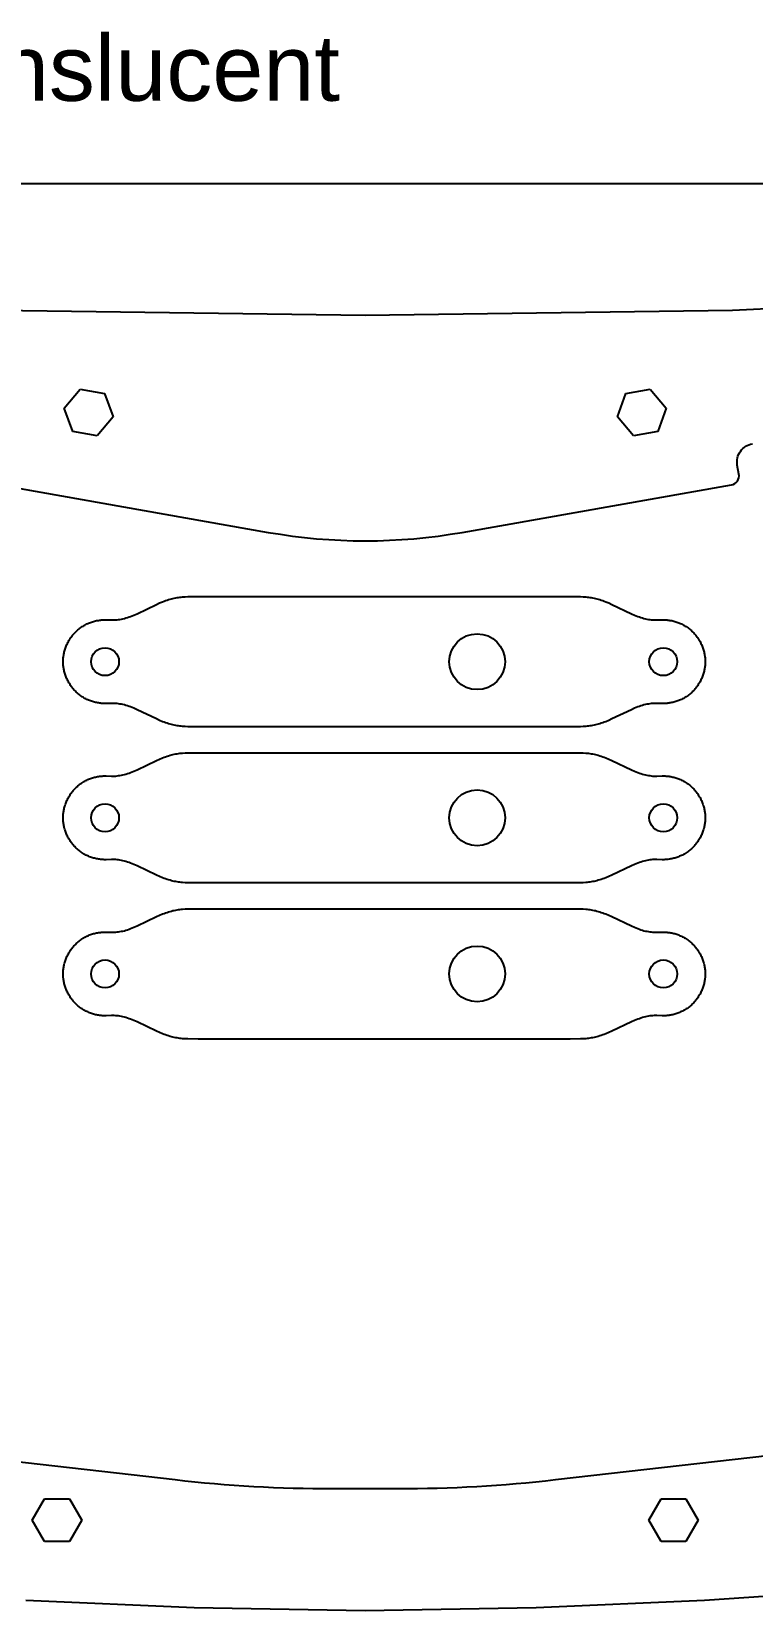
# Model space of a CAD drawing. Extents: x -763 to 762, y 34 to 355.
# Drawn here: x -35.9 to 41.6, y 185.4 to 355.1 of the extents above; entities that cross this region are included whole.
import ezdxf

# ---------------------------------------------------------------- set-up
doc = ezdxf.new("R2010")
doc.units = 0
for name, color, linetype in [('2D_ACR_PLOT$CUT1', 4, 'CONTINUOUS'), ('2D_ACR_PLOT$CUT2', 3, 'CONTINUOUS'), ('2D_ACR_PLOT$NOPRINT', 7, 'CONTINUOUS')]:
    doc.layers.add(name, color=color, linetype=linetype)
doc.styles.add('ARIAL_REGULAR', font='txt')

msp = doc.modelspace()

# ---------------------------------------------------------------- linework, layer by layer
at = {"layer": '2D_ACR_PLOT$CUT1'}
for p, q in [((-32.35, 314.6), (-30.64, 316.63)), ((-30.64, 316.63), (-28.02, 316.17)), ((-28.02, 316.17), (-27.11, 313.67)), ((27.11, 313.67), (28.02, 316.17)), ((28.02, 316.17), (30.64, 316.63)), ((30.64, 316.63), (32.35, 314.6)), ((-31.44, 312.09), (-32.35, 314.6)), ((32.35, 314.6), (31.44, 312.09)), ((-27.11, 313.67), (-28.82, 311.63)), ((28.82, 311.63), (27.11, 313.67)), ((-28.82, 311.63), (-31.44, 312.09)), ((31.44, 312.09), (28.82, 311.63)), ((-35.79, 195.08), (-34.46, 197.39)), ((-34.46, 197.39), (-31.8, 197.39)), ((-31.8, 197.39), (-30.47, 195.08)), ((30.47, 195.08), (31.8, 197.39)), ((31.8, 197.39), (34.46, 197.39)), ((34.46, 197.39), (35.79, 195.08)), ((-34.46, 192.78), (-35.79, 195.08)), ((-30.47, 195.08), (-31.8, 192.78)), ((31.8, 192.78), (30.47, 195.08)), ((35.79, 195.08), (34.46, 192.78)), ((-31.8, 192.78), (-34.46, 192.78)), ((34.46, 192.78), (31.8, 192.78))]:
    msp.add_line(p, q, dxfattribs=at)
for centre, radius in [((12.03, 287.35), 3), ((-27.97, 287.35), 1.5), ((32.03, 287.35), 1.5), ((12.03, 270.57), 3), ((-27.97, 270.57), 1.5), ((32.03, 270.57), 1.5), ((12.03, 253.79), 3), ((-27.97, 253.79), 1.5), ((32.03, 253.79), 1.5)]:
    msp.add_circle(centre, radius, dxfattribs=at)
at = {"layer": '2D_ACR_PLOT$CUT2'}
for p, q in [((97.83, 327.9), (39.49, 325.11)), ((0, 324.54), (-39.5, 325.11)), ((39.49, 325.11), (0, 324.54)), ((40.16, 307.51), (39.99, 308.46)), ((-39.35, 306.35), (-10.42, 301.25)), ((10.42, 301.25), (39.35, 306.35)), ((-22.45, 293.51), (-22.11, 293.66)), ((-22.11, 293.66), (-21.78, 293.8)), ((-21.78, 293.8), (-21.62, 293.86)), ((-21.62, 293.86), (-21.46, 293.92)), ((-21.46, 293.92), (-21.3, 293.97)), ((-21.3, 293.97), (-21.14, 294.02)), ((-21.14, 294.02), (-20.98, 294.07)), ((-20.98, 294.07), (-20.83, 294.11)), ((-20.83, 294.11), (-20.67, 294.15)), ((-20.67, 294.15), (-20.52, 294.18)), ((-20.52, 294.18), (-20.37, 294.21)), ((-20.37, 294.21), (-20.22, 294.24)), ((-20.22, 294.24), (-20.08, 294.26)), ((-20.08, 294.26), (-19.93, 294.28)), ((-19.93, 294.28), (-19.79, 294.3)), ((-19.79, 294.3), (-19.64, 294.31)), ((-19.64, 294.31), (-19.36, 294.33)), ((-19.36, 294.33), (-19.08, 294.34)), ((-19.08, 294.34), (-17.97, 294.35)), ((-17.97, 294.35), (22.03, 294.35)), ((22.03, 294.35), (23.15, 294.34)), ((23.15, 294.34), (23.43, 294.33)), ((23.43, 294.33), (23.71, 294.31)), ((23.71, 294.31), (23.86, 294.3)), ((23.86, 294.3), (24, 294.28)), ((24, 294.28), (24.15, 294.26)), ((24.15, 294.26), (24.29, 294.24)), ((24.29, 294.24), (24.44, 294.21)), ((24.44, 294.21), (24.59, 294.18)), ((24.59, 294.18), (24.74, 294.15)), ((24.74, 294.15), (24.9, 294.11)), ((24.9, 294.11), (25.05, 294.07)), ((25.05, 294.07), (25.21, 294.02)), ((25.21, 294.02), (25.37, 293.97)), ((25.37, 293.97), (25.52, 293.92)), ((25.52, 293.92), (25.69, 293.86)), ((25.69, 293.86), (25.85, 293.8)), ((25.85, 293.8), (26.18, 293.66)), ((26.18, 293.66), (26.52, 293.51)), ((-26.67, 291.86), (-26.52, 291.87)), ((-26.52, 291.87), (-26.37, 291.9)), ((-26.37, 291.9), (-26.21, 291.93)), ((-26.21, 291.93), (-26.05, 291.96)), ((-26.05, 291.96), (-25.89, 292)), ((-25.89, 292), (-25.72, 292.05)), ((-25.72, 292.05), (-25.56, 292.1)), ((-25.56, 292.1), (-25.39, 292.16)), ((-25.39, 292.16), (-25.22, 292.22)), ((-25.22, 292.22), (-25.05, 292.29)), ((-25.05, 292.29), (-24.88, 292.36)), ((-24.88, 292.36), (-24.53, 292.51)), ((-24.53, 292.51), (-22.45, 293.51)), ((26.52, 293.51), (28.6, 292.51)), ((28.6, 292.51), (28.95, 292.36)), ((28.95, 292.36), (29.12, 292.29)), ((29.12, 292.29), (29.29, 292.22)), ((29.29, 292.22), (29.46, 292.16)), ((29.46, 292.16), (29.63, 292.1)), ((29.63, 292.1), (29.79, 292.05)), ((29.79, 292.05), (29.96, 292)), ((29.96, 292), (30.12, 291.96)), ((30.12, 291.96), (30.28, 291.93)), ((30.28, 291.93), (30.43, 291.9)), ((30.43, 291.9), (30.59, 291.87)), ((30.59, 291.87), (30.74, 291.86)), ((-31.53, 290.1), (-31.46, 290.19)), ((-31.46, 290.19), (-31.38, 290.28)), ((-31.38, 290.28), (-31.31, 290.36)), ((-31.31, 290.36), (-31.23, 290.45)), ((-31.23, 290.45), (-31.15, 290.53)), ((-31.15, 290.53), (-31.06, 290.61)), ((-31.06, 290.61), (-30.98, 290.69)), ((-30.98, 290.69), (-30.89, 290.77)), ((-30.89, 290.77), (-30.8, 290.84)), ((-30.8, 290.84), (-30.71, 290.92)), ((-30.71, 290.92), (-30.62, 290.99)), ((-30.62, 290.99), (-30.52, 291.05)), ((-30.52, 291.05), (-30.43, 291.12)), ((-30.43, 291.12), (-30.33, 291.18)), ((-30.33, 291.18), (-30.23, 291.24)), ((-30.23, 291.24), (-30.13, 291.29)), ((-30.13, 291.29), (-30.03, 291.35)), ((-30.03, 291.35), (-29.93, 291.4)), ((-29.93, 291.4), (-29.83, 291.45)), ((-29.83, 291.45), (-29.73, 291.49)), ((-29.73, 291.49), (-29.62, 291.53)), ((-29.62, 291.53), (-29.52, 291.57)), ((-29.52, 291.57), (-29.41, 291.61)), ((-29.41, 291.61), (-29.31, 291.65)), ((-29.31, 291.65), (-29.2, 291.68)), ((-29.2, 291.68), (-29.1, 291.71)), ((-29.1, 291.71), (-28.99, 291.73)), ((-28.99, 291.73), (-28.89, 291.76)), ((-28.89, 291.76), (-28.78, 291.78)), ((-28.78, 291.78), (-28.68, 291.79)), ((-28.68, 291.79), (-28.58, 291.81)), ((-28.58, 291.81), (-28.47, 291.82)), ((-28.47, 291.82), (-28.37, 291.83)), ((-28.37, 291.83), (-28.27, 291.84)), ((-28.27, 291.84), (-28.17, 291.85)), ((-28.17, 291.85), (-28.07, 291.85)), ((-28.07, 291.85), (-27.97, 291.85)), ((-27.97, 291.85), (-27.83, 291.85)), ((-27.83, 291.85), (-27.26, 291.83)), ((-27.26, 291.83), (-27.12, 291.83)), ((-27.12, 291.83), (-26.97, 291.84)), ((-26.97, 291.84), (-26.82, 291.84)), ((-26.82, 291.84), (-26.67, 291.86)), ((30.74, 291.86), (30.89, 291.84)), ((30.89, 291.84), (31.04, 291.84)), ((31.04, 291.84), (31.19, 291.83)), ((31.19, 291.83), (31.33, 291.83)), ((31.33, 291.83), (31.9, 291.85)), ((31.9, 291.85), (32.03, 291.85)), ((32.03, 291.85), (32.13, 291.85)), ((32.13, 291.85), (32.24, 291.85)), ((32.24, 291.85), (32.34, 291.84)), ((32.34, 291.84), (32.44, 291.83)), ((32.44, 291.83), (32.54, 291.82)), ((32.54, 291.82), (32.65, 291.81)), ((32.65, 291.81), (32.75, 291.79)), ((32.75, 291.79), (32.85, 291.78)), ((32.85, 291.78), (32.96, 291.76)), ((32.96, 291.76), (33.06, 291.73)), ((33.06, 291.73), (33.17, 291.71)), ((33.17, 291.71), (33.27, 291.68)), ((33.27, 291.68), (33.38, 291.65)), ((33.38, 291.65), (33.48, 291.61)), ((33.48, 291.61), (33.59, 291.57)), ((33.59, 291.57), (33.69, 291.53)), ((33.69, 291.53), (33.79, 291.49)), ((33.79, 291.49), (33.9, 291.45)), ((33.9, 291.45), (34, 291.4)), ((34, 291.4), (34.1, 291.35)), ((34.1, 291.35), (34.2, 291.29)), ((34.2, 291.29), (34.3, 291.24)), ((34.3, 291.24), (34.4, 291.18)), ((34.4, 291.18), (34.5, 291.12)), ((34.5, 291.12), (34.59, 291.05)), ((34.59, 291.05), (34.69, 290.99)), ((34.69, 290.99), (34.78, 290.92)), ((34.78, 290.92), (34.87, 290.84)), ((34.87, 290.84), (34.96, 290.77)), ((34.96, 290.77), (35.05, 290.69)), ((35.05, 290.69), (35.13, 290.61)), ((35.13, 290.61), (35.22, 290.53)), ((35.22, 290.53), (35.3, 290.45)), ((35.3, 290.45), (35.38, 290.36)), ((35.38, 290.36), (35.45, 290.28)), ((35.45, 290.28), (35.53, 290.19)), ((35.53, 290.19), (35.6, 290.1)), ((-32.35, 288.38), (-32.32, 288.48)), ((-32.32, 288.48), (-32.29, 288.59)), ((-32.29, 288.59), (-32.26, 288.69)), ((-32.26, 288.69), (-32.23, 288.8)), ((-32.23, 288.8), (-32.19, 288.9)), ((-32.19, 288.9), (-32.15, 289.01)), ((-32.15, 289.01), (-32.11, 289.11)), ((-32.11, 289.11), (-32.06, 289.21)), ((-32.06, 289.21), (-32.01, 289.32)), ((-32.01, 289.32), (-31.96, 289.42)), ((-31.96, 289.42), (-31.91, 289.52)), ((-31.91, 289.52), (-31.85, 289.62)), ((-31.85, 289.62), (-31.79, 289.72)), ((-31.79, 289.72), (-31.73, 289.81)), ((-31.73, 289.81), (-31.67, 289.91)), ((-31.67, 289.91), (-31.6, 290)), ((-31.6, 290), (-31.53, 290.1)), ((35.6, 290.1), (35.67, 290)), ((35.67, 290), (35.74, 289.91)), ((35.74, 289.91), (35.8, 289.81)), ((35.8, 289.81), (35.86, 289.72)), ((35.86, 289.72), (35.92, 289.62)), ((35.92, 289.62), (35.98, 289.52)), ((35.98, 289.52), (36.03, 289.42)), ((36.03, 289.42), (36.08, 289.32)), ((36.08, 289.32), (36.13, 289.21)), ((36.13, 289.21), (36.18, 289.11)), ((36.18, 289.11), (36.22, 289.01)), ((36.22, 289.01), (36.26, 288.9)), ((36.26, 288.9), (36.3, 288.8)), ((36.3, 288.8), (36.33, 288.69)), ((36.33, 288.69), (36.36, 288.59)), ((36.36, 288.59), (36.39, 288.48)), ((36.39, 288.48), (36.42, 288.38)), ((-32.47, 287.35), (-32.46, 287.45)), ((-32.46, 287.25), (-32.47, 287.35)), ((-32.46, 287.65), (-32.45, 287.76)), ((-32.46, 287.55), (-32.46, 287.65)), ((-32.46, 287.45), (-32.46, 287.55)), ((-32.46, 287.15), (-32.46, 287.25)), ((-32.46, 287.05), (-32.46, 287.15)), ((-32.45, 286.95), (-32.46, 287.05)), ((-32.45, 287.76), (-32.44, 287.86)), ((-32.44, 286.84), (-32.45, 286.95)), ((-32.44, 287.86), (-32.42, 287.96)), ((-32.42, 286.74), (-32.44, 286.84)), ((-32.42, 287.96), (-32.41, 288.07)), ((-32.41, 288.07), (-32.39, 288.17)), ((-32.39, 288.17), (-32.37, 288.27)), ((-32.37, 288.27), (-32.35, 288.38)), ((36.42, 288.38), (36.44, 288.27)), ((36.44, 288.27), (36.46, 288.17)), ((36.46, 288.17), (36.48, 288.07)), ((36.48, 288.07), (36.49, 287.96)), ((36.49, 287.96), (36.51, 287.86)), ((36.51, 286.84), (36.49, 286.74)), ((36.51, 287.86), (36.52, 287.76)), ((36.52, 286.95), (36.51, 286.84)), ((36.52, 287.76), (36.52, 287.65)), ((36.52, 287.65), (36.53, 287.55)), ((36.53, 287.15), (36.52, 287.05)), ((36.52, 287.05), (36.52, 286.95)), ((36.53, 287.55), (36.53, 287.45)), ((36.53, 287.45), (36.53, 287.35)), ((36.53, 287.35), (36.53, 287.25)), ((36.53, 287.25), (36.53, 287.15)), ((-32.41, 286.64), (-32.42, 286.74)), ((-32.39, 286.53), (-32.41, 286.64)), ((-32.37, 286.43), (-32.39, 286.53)), ((-32.35, 286.32), (-32.37, 286.43)), ((-32.32, 286.22), (-32.35, 286.32)), ((-32.29, 286.11), (-32.32, 286.22)), ((-32.26, 286.01), (-32.29, 286.11)), ((-32.23, 285.9), (-32.26, 286.01)), ((-32.19, 285.8), (-32.23, 285.9)), ((-32.15, 285.69), (-32.19, 285.8)), ((-32.11, 285.59), (-32.15, 285.69)), ((-32.06, 285.49), (-32.11, 285.59)), ((-32.01, 285.39), (-32.06, 285.49)), ((-31.96, 285.28), (-32.01, 285.39)), ((-31.91, 285.18), (-31.96, 285.28)), ((-31.85, 285.08), (-31.91, 285.18)), ((-31.79, 284.99), (-31.85, 285.08)), ((35.92, 285.08), (35.86, 284.99)), ((35.98, 285.18), (35.92, 285.08)), ((36.03, 285.28), (35.98, 285.18)), ((36.08, 285.39), (36.03, 285.28)), ((36.13, 285.49), (36.08, 285.39)), ((36.18, 285.59), (36.13, 285.49)), ((36.22, 285.69), (36.18, 285.59)), ((36.26, 285.8), (36.22, 285.69)), ((36.3, 285.9), (36.26, 285.8)), ((36.33, 286.01), (36.3, 285.9)), ((36.36, 286.11), (36.33, 286.01)), ((36.39, 286.22), (36.36, 286.11)), ((36.42, 286.32), (36.39, 286.22)), ((36.44, 286.43), (36.42, 286.32)), ((36.46, 286.53), (36.44, 286.43)), ((36.48, 286.64), (36.46, 286.53)), ((36.49, 286.74), (36.48, 286.64)), ((-31.73, 284.89), (-31.79, 284.99)), ((-31.67, 284.79), (-31.73, 284.89)), ((-31.6, 284.7), (-31.67, 284.79)), ((-31.53, 284.61), (-31.6, 284.7)), ((-31.46, 284.51), (-31.53, 284.61)), ((-31.38, 284.43), (-31.46, 284.51)), ((-31.31, 284.34), (-31.38, 284.43)), ((-31.23, 284.25), (-31.31, 284.34)), ((-31.15, 284.17), (-31.23, 284.25)), ((-31.06, 284.09), (-31.15, 284.17)), ((-30.98, 284.01), (-31.06, 284.09)), ((-30.89, 283.93), (-30.98, 284.01)), ((-30.8, 283.86), (-30.89, 283.93)), ((-30.71, 283.79), (-30.8, 283.86)), ((-30.62, 283.72), (-30.71, 283.79)), ((-30.52, 283.65), (-30.62, 283.72)), ((-30.43, 283.58), (-30.52, 283.65)), ((-30.33, 283.52), (-30.43, 283.58)), ((-30.23, 283.46), (-30.33, 283.52)), ((-30.13, 283.41), (-30.23, 283.46)), ((-30.03, 283.35), (-30.13, 283.41)), ((34.2, 283.41), (34.1, 283.35)), ((34.3, 283.46), (34.2, 283.41)), ((34.4, 283.52), (34.3, 283.46)), ((34.5, 283.58), (34.4, 283.52)), ((34.59, 283.65), (34.5, 283.58)), ((34.69, 283.72), (34.59, 283.65)), ((34.78, 283.79), (34.69, 283.72)), ((34.87, 283.86), (34.78, 283.79)), ((34.96, 283.93), (34.87, 283.86)), ((35.05, 284.01), (34.96, 283.93)), ((35.13, 284.09), (35.05, 284.01)), ((35.22, 284.17), (35.13, 284.09)), ((35.3, 284.25), (35.22, 284.17)), ((35.38, 284.34), (35.3, 284.25)), ((35.45, 284.43), (35.38, 284.34)), ((35.53, 284.51), (35.45, 284.43)), ((35.6, 284.61), (35.53, 284.51)), ((35.67, 284.7), (35.6, 284.61)), ((35.74, 284.79), (35.67, 284.7)), ((35.8, 284.89), (35.74, 284.79)), ((35.86, 284.99), (35.8, 284.89)), ((-29.93, 283.3), (-30.03, 283.35)), ((-29.83, 283.25), (-29.93, 283.3)), ((-29.73, 283.21), (-29.83, 283.25)), ((-29.62, 283.17), (-29.73, 283.21)), ((-29.52, 283.13), (-29.62, 283.17)), ((-29.41, 283.09), (-29.52, 283.13)), ((-29.31, 283.06), (-29.41, 283.09)), ((-29.2, 283.02), (-29.31, 283.06)), ((-29.1, 283), (-29.2, 283.02)), ((-28.99, 282.97), (-29.1, 283)), ((-28.89, 282.95), (-28.99, 282.97)), ((-28.78, 282.93), (-28.89, 282.95)), ((-28.68, 282.91), (-28.78, 282.93)), ((-28.58, 282.89), (-28.68, 282.91)), ((-28.47, 282.88), (-28.58, 282.89)), ((-28.37, 282.87), (-28.47, 282.88)), ((-28.27, 282.86), (-28.37, 282.87)), ((-28.17, 282.86), (-28.27, 282.86)), ((-28.07, 282.85), (-28.17, 282.86)), ((-27.97, 282.85), (-28.07, 282.85)), ((-27.83, 282.85), (-27.97, 282.85)), ((-27.26, 282.87), (-27.83, 282.85)), ((-27.12, 282.87), (-27.26, 282.87)), ((-26.97, 282.87), (-27.12, 282.87)), ((-26.82, 282.86), (-26.97, 282.87)), ((-26.67, 282.85), (-26.82, 282.86)), ((-26.52, 282.83), (-26.67, 282.85)), ((-26.37, 282.8), (-26.52, 282.83)), ((-26.21, 282.77), (-26.37, 282.8)), ((-26.05, 282.74), (-26.21, 282.77)), ((-25.89, 282.7), (-26.05, 282.74)), ((-25.72, 282.65), (-25.89, 282.7)), ((-25.56, 282.6), (-25.72, 282.65)), ((-25.39, 282.54), (-25.56, 282.6)), ((-25.22, 282.48), (-25.39, 282.54)), ((-25.05, 282.41), (-25.22, 282.48)), ((-24.88, 282.34), (-25.05, 282.41)), ((-24.53, 282.19), (-24.88, 282.34)), ((-22.45, 281.19), (-24.53, 282.19)), ((28.6, 282.19), (26.52, 281.19)), ((28.95, 282.34), (28.6, 282.19)), ((29.12, 282.41), (28.95, 282.34)), ((29.29, 282.48), (29.12, 282.41)), ((29.46, 282.54), (29.29, 282.48)), ((29.63, 282.6), (29.46, 282.54)), ((29.79, 282.65), (29.63, 282.6)), ((29.96, 282.7), (29.79, 282.65)), ((30.12, 282.74), (29.96, 282.7)), ((30.28, 282.77), (30.12, 282.74)), ((30.43, 282.8), (30.28, 282.77)), ((30.59, 282.83), (30.43, 282.8)), ((30.74, 282.85), (30.59, 282.83)), ((30.89, 282.86), (30.74, 282.85)), ((31.04, 282.87), (30.89, 282.86)), ((31.19, 282.87), (31.04, 282.87)), ((31.33, 282.87), (31.19, 282.87)), ((31.9, 282.85), (31.33, 282.87)), ((32.03, 282.85), (31.9, 282.85)), ((32.13, 282.85), (32.03, 282.85)), ((32.24, 282.86), (32.13, 282.85)), ((32.34, 282.86), (32.24, 282.86)), ((32.44, 282.87), (32.34, 282.86)), ((32.54, 282.88), (32.44, 282.87)), ((32.65, 282.89), (32.54, 282.88)), ((32.75, 282.91), (32.65, 282.89)), ((32.85, 282.93), (32.75, 282.91)), ((32.96, 282.95), (32.85, 282.93)), ((33.06, 282.97), (32.96, 282.95)), ((33.17, 283), (33.06, 282.97)), ((33.27, 283.02), (33.17, 283)), ((33.38, 283.06), (33.27, 283.02)), ((33.48, 283.09), (33.38, 283.06)), ((33.59, 283.13), (33.48, 283.09)), ((33.69, 283.17), (33.59, 283.13)), ((33.79, 283.21), (33.69, 283.17)), ((33.9, 283.25), (33.79, 283.21)), ((34, 283.3), (33.9, 283.25)), ((34.1, 283.35), (34, 283.3)), ((-22.11, 281.04), (-22.45, 281.19)), ((-21.78, 280.9), (-22.11, 281.04)), ((-21.62, 280.84), (-21.78, 280.9)), ((-21.46, 280.78), (-21.62, 280.84)), ((-21.3, 280.73), (-21.46, 280.78)), ((-21.14, 280.68), (-21.3, 280.73)), ((-20.98, 280.63), (-21.14, 280.68)), ((-20.83, 280.59), (-20.98, 280.63)), ((-20.67, 280.55), (-20.83, 280.59)), ((-20.52, 280.52), (-20.67, 280.55)), ((-20.37, 280.49), (-20.52, 280.52)), ((-20.22, 280.46), (-20.37, 280.49)), ((-20.08, 280.44), (-20.22, 280.46)), ((-19.93, 280.42), (-20.08, 280.44)), ((-19.79, 280.41), (-19.93, 280.42)), ((-19.64, 280.39), (-19.79, 280.41)), ((-19.36, 280.37), (-19.64, 280.39)), ((-19.08, 280.36), (-19.36, 280.37)), ((-17.97, 280.35), (-19.08, 280.36)), ((22.03, 280.35), (-17.97, 280.35)), ((23.15, 280.36), (22.03, 280.35)), ((23.43, 280.37), (23.15, 280.36)), ((23.71, 280.39), (23.43, 280.37)), ((23.86, 280.41), (23.71, 280.39)), ((24, 280.42), (23.86, 280.41)), ((24.15, 280.44), (24, 280.42)), ((24.29, 280.46), (24.15, 280.44)), ((24.44, 280.49), (24.29, 280.46)), ((24.59, 280.52), (24.44, 280.49)), ((24.74, 280.55), (24.59, 280.52)), ((24.9, 280.59), (24.74, 280.55)), ((25.05, 280.63), (24.9, 280.59)), ((25.21, 280.68), (25.05, 280.63)), ((25.37, 280.73), (25.21, 280.68)), ((25.52, 280.78), (25.37, 280.73)), ((25.69, 280.84), (25.52, 280.78)), ((25.85, 280.9), (25.69, 280.84)), ((26.18, 281.04), (25.85, 280.9)), ((26.52, 281.19), (26.18, 281.04)), ((-24.53, 275.73), (-22.45, 276.73)), ((-22.45, 276.73), (-22.11, 276.88)), ((-22.11, 276.88), (-21.78, 277.02)), ((-21.78, 277.02), (-21.62, 277.08)), ((-21.62, 277.08), (-21.46, 277.14)), ((-21.46, 277.14), (-21.3, 277.19)), ((-21.3, 277.19), (-21.14, 277.24)), ((-21.14, 277.24), (-20.98, 277.29)), ((-20.98, 277.29), (-20.83, 277.33)), ((-20.83, 277.33), (-20.67, 277.37)), ((-20.67, 277.37), (-20.52, 277.4)), ((-20.52, 277.4), (-20.37, 277.43)), ((-20.37, 277.43), (-20.22, 277.46)), ((-20.22, 277.46), (-20.08, 277.48)), ((-20.08, 277.48), (-19.93, 277.5)), ((-19.93, 277.5), (-19.79, 277.52)), ((-19.79, 277.52), (-19.64, 277.53)), ((-19.64, 277.53), (-19.36, 277.55)), ((-19.36, 277.55), (-19.08, 277.56)), ((-19.08, 277.56), (-17.97, 277.57)), ((-17.97, 277.57), (22.03, 277.57)), ((22.03, 277.57), (23.15, 277.56)), ((23.15, 277.56), (23.43, 277.55)), ((23.43, 277.55), (23.71, 277.53)), ((23.71, 277.53), (23.86, 277.52)), ((23.86, 277.52), (24, 277.5)), ((24, 277.5), (24.15, 277.48)), ((24.15, 277.48), (24.29, 277.46)), ((24.29, 277.46), (24.44, 277.43)), ((24.44, 277.43), (24.59, 277.4)), ((24.59, 277.4), (24.74, 277.37)), ((24.74, 277.37), (24.9, 277.33)), ((24.9, 277.33), (25.05, 277.29)), ((25.05, 277.29), (25.21, 277.24)), ((25.21, 277.24), (25.37, 277.19)), ((25.37, 277.19), (25.52, 277.14)), ((25.52, 277.14), (25.69, 277.08)), ((25.69, 277.08), (25.85, 277.02)), ((25.85, 277.02), (26.18, 276.88)), ((26.18, 276.88), (26.52, 276.73)), ((26.52, 276.73), (28.6, 275.73)), ((-29.2, 274.9), (-29.1, 274.93)), ((-29.1, 274.93), (-28.99, 274.95)), ((-28.99, 274.95), (-28.89, 274.98)), ((-28.89, 274.98), (-28.78, 275)), ((-28.78, 275), (-28.68, 275.01)), ((-28.68, 275.01), (-28.58, 275.03)), ((-28.58, 275.03), (-28.47, 275.04)), ((-28.47, 275.04), (-28.37, 275.05)), ((-28.37, 275.05), (-28.27, 275.06)), ((-28.27, 275.06), (-28.17, 275.07)), ((-28.17, 275.07), (-28.07, 275.07)), ((-28.07, 275.07), (-27.97, 275.07)), ((-27.97, 275.07), (-27.83, 275.07)), ((-27.83, 275.07), (-27.26, 275.05)), ((-27.26, 275.05), (-27.12, 275.05)), ((-27.12, 275.05), (-26.97, 275.06)), ((-26.97, 275.06), (-26.82, 275.06)), ((-26.82, 275.06), (-26.67, 275.08)), ((-26.67, 275.08), (-26.52, 275.1)), ((-26.52, 275.1), (-26.37, 275.12)), ((-26.37, 275.12), (-26.21, 275.15)), ((-26.21, 275.15), (-26.05, 275.18)), ((-26.05, 275.18), (-25.89, 275.22)), ((-25.89, 275.22), (-25.72, 275.27)), ((-25.72, 275.27), (-25.56, 275.32)), ((-25.56, 275.32), (-25.39, 275.38)), ((-25.39, 275.38), (-25.22, 275.44)), ((-25.22, 275.44), (-25.05, 275.51)), ((-25.05, 275.51), (-24.88, 275.58)), ((-24.88, 275.58), (-24.53, 275.73)), ((28.6, 275.73), (28.95, 275.58)), ((28.95, 275.58), (29.12, 275.51)), ((29.12, 275.51), (29.29, 275.44)), ((29.29, 275.44), (29.46, 275.38)), ((29.46, 275.38), (29.63, 275.32)), ((29.63, 275.32), (29.79, 275.27)), ((29.79, 275.27), (29.96, 275.22)), ((29.96, 275.22), (30.12, 275.18)), ((30.12, 275.18), (30.28, 275.15)), ((30.28, 275.15), (30.43, 275.12)), ((30.43, 275.12), (30.59, 275.1)), ((30.59, 275.1), (30.74, 275.08)), ((30.74, 275.08), (30.89, 275.06)), ((30.89, 275.06), (31.04, 275.06)), ((31.04, 275.06), (31.19, 275.05)), ((31.19, 275.05), (31.33, 275.05)), ((31.33, 275.05), (31.9, 275.07)), ((31.9, 275.07), (32.03, 275.07)), ((32.03, 275.07), (32.13, 275.07)), ((32.13, 275.07), (32.24, 275.07)), ((32.24, 275.07), (32.34, 275.06)), ((32.34, 275.06), (32.44, 275.05)), ((32.44, 275.05), (32.54, 275.04)), ((32.54, 275.04), (32.65, 275.03)), ((32.65, 275.03), (32.75, 275.01)), ((32.75, 275.01), (32.85, 275)), ((32.85, 275), (32.96, 274.98)), ((32.96, 274.98), (33.06, 274.95)), ((33.06, 274.95), (33.17, 274.93)), ((33.17, 274.93), (33.27, 274.9)), ((-31.67, 273.13), (-31.6, 273.22)), ((-31.6, 273.22), (-31.53, 273.32)), ((-31.53, 273.32), (-31.46, 273.41)), ((-31.46, 273.41), (-31.38, 273.5)), ((-31.38, 273.5), (-31.31, 273.58)), ((-31.31, 273.58), (-31.23, 273.67)), ((-31.23, 273.67), (-31.15, 273.75)), ((-31.15, 273.75), (-31.06, 273.83)), ((-31.06, 273.83), (-30.98, 273.91)), ((-30.98, 273.91), (-30.89, 273.99)), ((-30.89, 273.99), (-30.8, 274.07)), ((-30.8, 274.07), (-30.71, 274.14)), ((-30.71, 274.14), (-30.62, 274.21)), ((-30.62, 274.21), (-30.52, 274.27)), ((-30.52, 274.27), (-30.43, 274.34)), ((-30.43, 274.34), (-30.33, 274.4)), ((-30.33, 274.4), (-30.23, 274.46)), ((-30.23, 274.46), (-30.13, 274.52)), ((-30.13, 274.52), (-30.03, 274.57)), ((-30.03, 274.57), (-29.93, 274.62)), ((-29.93, 274.62), (-29.83, 274.67)), ((-29.83, 274.67), (-29.73, 274.71)), ((-29.73, 274.71), (-29.62, 274.76)), ((-29.62, 274.76), (-29.52, 274.8)), ((-29.52, 274.8), (-29.41, 274.83)), ((-29.41, 274.83), (-29.31, 274.87)), ((-29.31, 274.87), (-29.2, 274.9)), ((33.27, 274.9), (33.38, 274.87)), ((33.38, 274.87), (33.48, 274.83)), ((33.48, 274.83), (33.59, 274.8)), ((33.59, 274.8), (33.69, 274.76)), ((33.69, 274.76), (33.79, 274.71)), ((33.79, 274.71), (33.9, 274.67)), ((33.9, 274.67), (34, 274.62)), ((34, 274.62), (34.1, 274.57)), ((34.1, 274.57), (34.2, 274.52)), ((34.2, 274.52), (34.3, 274.46)), ((34.3, 274.46), (34.4, 274.4)), ((34.4, 274.4), (34.5, 274.34)), ((34.5, 274.34), (34.59, 274.27)), ((34.59, 274.27), (34.69, 274.21)), ((34.69, 274.21), (34.78, 274.14)), ((34.78, 274.14), (34.87, 274.07)), ((34.87, 274.07), (34.96, 273.99)), ((34.96, 273.99), (35.05, 273.91)), ((35.05, 273.91), (35.13, 273.83)), ((35.13, 273.83), (35.22, 273.75)), ((35.22, 273.75), (35.3, 273.67)), ((35.3, 273.67), (35.38, 273.58)), ((35.38, 273.58), (35.45, 273.5)), ((35.45, 273.5), (35.53, 273.41)), ((35.53, 273.41), (35.6, 273.32)), ((35.6, 273.32), (35.67, 273.22)), ((35.67, 273.22), (35.74, 273.13)), ((-32.37, 271.49), (-32.35, 271.6)), ((-32.35, 271.6), (-32.32, 271.7)), ((-32.32, 271.7), (-32.29, 271.81)), ((-32.29, 271.81), (-32.26, 271.91)), ((-32.26, 271.91), (-32.23, 272.02)), ((-32.23, 272.02), (-32.19, 272.12)), ((-32.19, 272.12), (-32.15, 272.23)), ((-32.15, 272.23), (-32.11, 272.33)), ((-32.11, 272.33), (-32.06, 272.43)), ((-32.06, 272.43), (-32.01, 272.54)), ((-32.01, 272.54), (-31.96, 272.64)), ((-31.96, 272.64), (-31.91, 272.74)), ((-31.91, 272.74), (-31.85, 272.84)), ((-31.85, 272.84), (-31.79, 272.94)), ((-31.79, 272.94), (-31.73, 273.03)), ((-31.73, 273.03), (-31.67, 273.13)), ((35.74, 273.13), (35.8, 273.03)), ((35.8, 273.03), (35.86, 272.94)), ((35.86, 272.94), (35.92, 272.84)), ((35.92, 272.84), (35.98, 272.74)), ((35.98, 272.74), (36.03, 272.64)), ((36.03, 272.64), (36.08, 272.54)), ((36.08, 272.54), (36.13, 272.43)), ((36.13, 272.43), (36.18, 272.33)), ((36.18, 272.33), (36.22, 272.23)), ((36.22, 272.23), (36.26, 272.12)), ((36.26, 272.12), (36.3, 272.02)), ((36.3, 272.02), (36.33, 271.91)), ((36.33, 271.91), (36.36, 271.81)), ((36.36, 271.81), (36.39, 271.7)), ((36.39, 271.7), (36.42, 271.6)), ((36.42, 271.6), (36.44, 271.49)), ((-32.47, 270.57), (-32.46, 270.67)), ((-32.46, 270.47), (-32.47, 270.57)), ((-32.46, 270.87), (-32.45, 270.98)), ((-32.46, 270.77), (-32.46, 270.87)), ((-32.46, 270.67), (-32.46, 270.77)), ((-32.46, 270.37), (-32.46, 270.47)), ((-32.46, 270.27), (-32.46, 270.37)), ((-32.45, 270.17), (-32.46, 270.27)), ((-32.45, 270.98), (-32.44, 271.08)), ((-32.44, 270.06), (-32.45, 270.17)), ((-32.44, 271.08), (-32.42, 271.18)), ((-32.42, 269.96), (-32.44, 270.06)), ((-32.42, 271.18), (-32.41, 271.29)), ((-32.41, 269.86), (-32.42, 269.96)), ((-32.41, 271.29), (-32.39, 271.39)), ((-32.39, 269.75), (-32.41, 269.86)), ((-32.39, 271.39), (-32.37, 271.49)), ((36.44, 271.49), (36.46, 271.39)), ((36.46, 271.39), (36.48, 271.29)), ((36.48, 269.86), (36.46, 269.75)), ((36.48, 271.29), (36.49, 271.18)), ((36.49, 269.96), (36.48, 269.86)), ((36.49, 271.18), (36.51, 271.08)), ((36.51, 270.06), (36.49, 269.96)), ((36.51, 271.08), (36.52, 270.98)), ((36.52, 270.17), (36.51, 270.06)), ((36.52, 270.98), (36.52, 270.87)), ((36.52, 270.87), (36.53, 270.77)), ((36.53, 270.37), (36.52, 270.27)), ((36.52, 270.27), (36.52, 270.17)), ((36.53, 270.77), (36.53, 270.67)), ((36.53, 270.67), (36.53, 270.57)), ((36.53, 270.57), (36.53, 270.47)), ((36.53, 270.47), (36.53, 270.37)), ((-32.37, 269.65), (-32.39, 269.75)), ((-32.35, 269.54), (-32.37, 269.65)), ((-32.32, 269.44), (-32.35, 269.54)), ((-32.29, 269.33), (-32.32, 269.44)), ((-32.26, 269.23), (-32.29, 269.33)), ((-32.23, 269.12), (-32.26, 269.23)), ((-32.19, 269.02), (-32.23, 269.12)), ((-32.15, 268.92), (-32.19, 269.02)), ((-32.11, 268.81), (-32.15, 268.92)), ((-32.06, 268.71), (-32.11, 268.81)), ((-32.01, 268.61), (-32.06, 268.71)), ((-31.96, 268.5), (-32.01, 268.61)), ((-31.91, 268.4), (-31.96, 268.5)), ((-31.85, 268.3), (-31.91, 268.4)), ((-31.79, 268.21), (-31.85, 268.3)), ((-31.73, 268.11), (-31.79, 268.21)), ((35.86, 268.21), (35.8, 268.11)), ((35.92, 268.3), (35.86, 268.21)), ((35.98, 268.4), (35.92, 268.3)), ((36.03, 268.5), (35.98, 268.4)), ((36.08, 268.61), (36.03, 268.5)), ((36.13, 268.71), (36.08, 268.61)), ((36.18, 268.81), (36.13, 268.71)), ((36.22, 268.92), (36.18, 268.81)), ((36.26, 269.02), (36.22, 268.92)), ((36.3, 269.12), (36.26, 269.02)), ((36.33, 269.23), (36.3, 269.12)), ((36.36, 269.33), (36.33, 269.23)), ((36.39, 269.44), (36.36, 269.33)), ((36.42, 269.54), (36.39, 269.44)), ((36.44, 269.65), (36.42, 269.54)), ((36.46, 269.75), (36.44, 269.65)), ((-31.67, 268.01), (-31.73, 268.11)), ((-31.6, 267.92), (-31.67, 268.01)), ((-31.53, 267.83), (-31.6, 267.92)), ((-31.46, 267.74), (-31.53, 267.83)), ((-31.38, 267.65), (-31.46, 267.74)), ((-31.31, 267.56), (-31.38, 267.65)), ((-31.23, 267.47), (-31.31, 267.56)), ((-31.15, 267.39), (-31.23, 267.47)), ((-31.06, 267.31), (-31.15, 267.39)), ((-30.98, 267.23), (-31.06, 267.31)), ((-30.89, 267.15), (-30.98, 267.23)), ((-30.8, 267.08), (-30.89, 267.15)), ((-30.71, 267.01), (-30.8, 267.08)), ((-30.62, 266.94), (-30.71, 267.01)), ((-30.52, 266.87), (-30.62, 266.94)), ((-30.43, 266.8), (-30.52, 266.87)), ((-30.33, 266.74), (-30.43, 266.8)), ((-30.23, 266.68), (-30.33, 266.74)), ((-30.13, 266.63), (-30.23, 266.68)), ((-30.03, 266.57), (-30.13, 266.63)), ((-29.93, 266.52), (-30.03, 266.57)), ((-29.83, 266.48), (-29.93, 266.52)), ((-29.73, 266.43), (-29.83, 266.48)), ((-29.62, 266.39), (-29.73, 266.43)), ((33.79, 266.43), (33.69, 266.39)), ((33.9, 266.48), (33.79, 266.43)), ((34, 266.52), (33.9, 266.48)), ((34.1, 266.57), (34, 266.52)), ((34.2, 266.63), (34.1, 266.57)), ((34.3, 266.68), (34.2, 266.63)), ((34.4, 266.74), (34.3, 266.68)), ((34.5, 266.8), (34.4, 266.74)), ((34.59, 266.87), (34.5, 266.8)), ((34.69, 266.94), (34.59, 266.87)), ((34.78, 267.01), (34.69, 266.94)), ((34.87, 267.08), (34.78, 267.01)), ((34.96, 267.15), (34.87, 267.08)), ((35.05, 267.23), (34.96, 267.15)), ((35.13, 267.31), (35.05, 267.23)), ((35.22, 267.39), (35.13, 267.31)), ((35.3, 267.47), (35.22, 267.39)), ((35.38, 267.56), (35.3, 267.47)), ((35.45, 267.65), (35.38, 267.56)), ((35.53, 267.74), (35.45, 267.65)), ((35.6, 267.83), (35.53, 267.74)), ((35.67, 267.92), (35.6, 267.83)), ((35.74, 268.01), (35.67, 267.92)), ((35.8, 268.11), (35.74, 268.01)), ((-29.52, 266.35), (-29.62, 266.39)), ((-29.41, 266.31), (-29.52, 266.35)), ((-29.31, 266.28), (-29.41, 266.31)), ((-29.2, 266.25), (-29.31, 266.28)), ((-29.1, 266.22), (-29.2, 266.25)), ((-28.99, 266.19), (-29.1, 266.22)), ((-28.89, 266.17), (-28.99, 266.19)), ((-28.78, 266.15), (-28.89, 266.17)), ((-28.68, 266.13), (-28.78, 266.15)), ((-28.58, 266.11), (-28.68, 266.13)), ((-28.47, 266.1), (-28.58, 266.11)), ((-28.37, 266.09), (-28.47, 266.1)), ((-28.27, 266.08), (-28.37, 266.09)), ((-28.17, 266.08), (-28.27, 266.08)), ((-28.07, 266.07), (-28.17, 266.08)), ((-27.97, 266.07), (-28.07, 266.07)), ((-27.83, 266.07), (-27.97, 266.07)), ((-27.26, 266.09), (-27.83, 266.07)), ((-27.12, 266.09), (-27.26, 266.09)), ((-26.97, 266.09), (-27.12, 266.09)), ((-26.82, 266.08), (-26.97, 266.09)), ((-26.67, 266.07), (-26.82, 266.08)), ((-26.52, 266.05), (-26.67, 266.07)), ((-26.37, 266.02), (-26.52, 266.05)), ((-26.21, 265.99), (-26.37, 266.02)), ((-26.05, 265.96), (-26.21, 265.99)), ((-25.89, 265.92), (-26.05, 265.96)), ((-25.72, 265.87), (-25.89, 265.92)), ((-25.56, 265.82), (-25.72, 265.87)), ((-25.39, 265.76), (-25.56, 265.82)), ((-25.22, 265.7), (-25.39, 265.76)), ((-25.05, 265.63), (-25.22, 265.7)), ((-24.88, 265.56), (-25.05, 265.63)), ((-24.53, 265.41), (-24.88, 265.56)), ((-22.45, 264.41), (-24.53, 265.41)), ((28.6, 265.41), (26.52, 264.41)), ((28.95, 265.56), (28.6, 265.41)), ((29.12, 265.63), (28.95, 265.56)), ((29.29, 265.7), (29.12, 265.63)), ((29.46, 265.76), (29.29, 265.7)), ((29.63, 265.82), (29.46, 265.76)), ((29.79, 265.87), (29.63, 265.82)), ((29.96, 265.92), (29.79, 265.87)), ((30.12, 265.96), (29.96, 265.92)), ((30.28, 265.99), (30.12, 265.96)), ((30.43, 266.02), (30.28, 265.99)), ((30.59, 266.05), (30.43, 266.02)), ((30.74, 266.07), (30.59, 266.05)), ((30.89, 266.08), (30.74, 266.07)), ((31.04, 266.09), (30.89, 266.08)), ((31.19, 266.09), (31.04, 266.09)), ((31.33, 266.09), (31.19, 266.09)), ((31.9, 266.07), (31.33, 266.09)), ((32.03, 266.07), (31.9, 266.07)), ((32.13, 266.07), (32.03, 266.07)), ((32.24, 266.08), (32.13, 266.07)), ((32.34, 266.08), (32.24, 266.08)), ((32.44, 266.09), (32.34, 266.08)), ((32.54, 266.1), (32.44, 266.09)), ((32.65, 266.11), (32.54, 266.1)), ((32.75, 266.13), (32.65, 266.11)), ((32.85, 266.15), (32.75, 266.13)), ((32.96, 266.17), (32.85, 266.15)), ((33.06, 266.19), (32.96, 266.17)), ((33.17, 266.22), (33.06, 266.19)), ((33.27, 266.25), (33.17, 266.22)), ((33.38, 266.28), (33.27, 266.25)), ((33.48, 266.31), (33.38, 266.28)), ((33.59, 266.35), (33.48, 266.31)), ((33.69, 266.39), (33.59, 266.35)), ((-22.11, 264.26), (-22.45, 264.41)), ((-21.78, 264.13), (-22.11, 264.26)), ((-21.62, 264.06), (-21.78, 264.13)), ((-21.46, 264.01), (-21.62, 264.06)), ((-21.3, 263.95), (-21.46, 264.01)), ((-21.14, 263.9), (-21.3, 263.95)), ((-20.98, 263.85), (-21.14, 263.9)), ((-20.83, 263.81), (-20.98, 263.85)), ((-20.67, 263.77), (-20.83, 263.81)), ((-20.52, 263.74), (-20.67, 263.77)), ((-20.37, 263.71), (-20.52, 263.74)), ((-20.22, 263.68), (-20.37, 263.71)), ((-20.08, 263.66), (-20.22, 263.68)), ((-19.93, 263.64), (-20.08, 263.66)), ((-19.79, 263.63), (-19.93, 263.64)), ((-19.64, 263.61), (-19.79, 263.63)), ((-19.36, 263.59), (-19.64, 263.61)), ((-19.08, 263.58), (-19.36, 263.59)), ((-17.97, 263.57), (-19.08, 263.58)), ((22.03, 263.57), (-17.97, 263.57)), ((23.15, 263.58), (22.03, 263.57)), ((23.43, 263.59), (23.15, 263.58)), ((23.71, 263.61), (23.43, 263.59)), ((23.86, 263.63), (23.71, 263.61)), ((24, 263.64), (23.86, 263.63)), ((24.15, 263.66), (24, 263.64)), ((24.29, 263.68), (24.15, 263.66)), ((24.44, 263.71), (24.29, 263.68)), ((24.59, 263.74), (24.44, 263.71)), ((24.74, 263.77), (24.59, 263.74)), ((24.9, 263.81), (24.74, 263.77)), ((25.05, 263.85), (24.9, 263.81)), ((25.21, 263.9), (25.05, 263.85)), ((25.37, 263.95), (25.21, 263.9)), ((25.52, 264.01), (25.37, 263.95)), ((25.69, 264.06), (25.52, 264.01)), ((25.85, 264.13), (25.69, 264.06)), ((26.18, 264.26), (25.85, 264.13)), ((26.52, 264.41), (26.18, 264.26)), ((-24.53, 258.95), (-22.45, 259.96)), ((-22.45, 259.96), (-22.11, 260.1)), ((-22.11, 260.1), (-21.78, 260.24)), ((-21.78, 260.24), (-21.62, 260.3)), ((-21.62, 260.3), (-21.46, 260.36)), ((-21.46, 260.36), (-21.3, 260.41)), ((-21.3, 260.41), (-21.14, 260.46)), ((-21.14, 260.46), (-20.98, 260.51)), ((-20.98, 260.51), (-20.83, 260.55)), ((-20.83, 260.55), (-20.67, 260.59)), ((-20.67, 260.59), (-20.52, 260.62)), ((-20.52, 260.62), (-20.37, 260.65)), ((-20.37, 260.65), (-20.22, 260.68)), ((-20.22, 260.68), (-20.08, 260.7)), ((-20.08, 260.7), (-19.93, 260.72)), ((-19.93, 260.72), (-19.79, 260.74)), ((-19.79, 260.74), (-19.64, 260.75)), ((-19.64, 260.75), (-19.36, 260.77)), ((-19.36, 260.77), (-19.08, 260.78)), ((-19.08, 260.78), (-17.97, 260.79)), ((-17.97, 260.79), (22.03, 260.79)), ((22.03, 260.79), (23.15, 260.78)), ((23.15, 260.78), (23.43, 260.77)), ((23.43, 260.77), (23.71, 260.75)), ((23.71, 260.75), (23.86, 260.74)), ((23.86, 260.74), (24, 260.72)), ((24, 260.72), (24.15, 260.7)), ((24.15, 260.7), (24.29, 260.68)), ((24.29, 260.68), (24.44, 260.65)), ((24.44, 260.65), (24.59, 260.62)), ((24.59, 260.62), (24.74, 260.59)), ((24.74, 260.59), (24.9, 260.55)), ((24.9, 260.55), (25.05, 260.51)), ((25.05, 260.51), (25.21, 260.46)), ((25.21, 260.46), (25.37, 260.41)), ((25.37, 260.41), (25.52, 260.36)), ((25.52, 260.36), (25.69, 260.3)), ((25.69, 260.3), (25.85, 260.24)), ((25.85, 260.24), (26.18, 260.1)), ((26.18, 260.1), (26.52, 259.96)), ((26.52, 259.96), (28.6, 258.95)), ((-29.83, 257.89), (-29.73, 257.93)), ((-29.73, 257.93), (-29.62, 257.98)), ((-29.62, 257.98), (-29.52, 258.02)), ((-29.52, 258.02), (-29.41, 258.05)), ((-29.41, 258.05), (-29.31, 258.09)), ((-29.31, 258.09), (-29.2, 258.12)), ((-29.2, 258.12), (-29.1, 258.15)), ((-29.1, 258.15), (-28.99, 258.17)), ((-28.99, 258.17), (-28.89, 258.2)), ((-28.89, 258.2), (-28.78, 258.22)), ((-28.78, 258.22), (-28.68, 258.23)), ((-28.68, 258.23), (-28.58, 258.25)), ((-28.58, 258.25), (-28.47, 258.26)), ((-28.47, 258.26), (-28.37, 258.27)), ((-28.37, 258.27), (-28.27, 258.28)), ((-28.27, 258.28), (-28.17, 258.29)), ((-28.17, 258.29), (-28.07, 258.29)), ((-28.07, 258.29), (-27.97, 258.29)), ((-27.97, 258.29), (-27.83, 258.29)), ((-27.83, 258.29), (-27.26, 258.27)), ((-27.26, 258.27), (-27.12, 258.27)), ((-27.12, 258.27), (-26.97, 258.28)), ((-26.97, 258.28), (-26.82, 258.28)), ((-26.82, 258.28), (-26.67, 258.3)), ((-26.67, 258.3), (-26.52, 258.32)), ((-26.52, 258.32), (-26.37, 258.34)), ((-26.37, 258.34), (-26.21, 258.37)), ((-26.21, 258.37), (-26.05, 258.4)), ((-26.05, 258.4), (-25.89, 258.44)), ((-25.89, 258.44), (-25.72, 258.49)), ((-25.72, 258.49), (-25.56, 258.54)), ((-25.56, 258.54), (-25.39, 258.6)), ((-25.39, 258.6), (-25.22, 258.66)), ((-25.22, 258.66), (-25.05, 258.73)), ((-25.05, 258.73), (-24.88, 258.8)), ((-24.88, 258.8), (-24.53, 258.95)), ((28.6, 258.95), (28.95, 258.8)), ((28.95, 258.8), (29.12, 258.73)), ((29.12, 258.73), (29.29, 258.66)), ((29.29, 258.66), (29.46, 258.6)), ((29.46, 258.6), (29.63, 258.54)), ((29.63, 258.54), (29.79, 258.49)), ((29.79, 258.49), (29.96, 258.44)), ((29.96, 258.44), (30.12, 258.4)), ((30.12, 258.4), (30.28, 258.37)), ((30.28, 258.37), (30.43, 258.34)), ((30.43, 258.34), (30.59, 258.32)), ((30.59, 258.32), (30.74, 258.3)), ((30.74, 258.3), (30.89, 258.28)), ((30.89, 258.28), (31.04, 258.28)), ((31.04, 258.28), (31.19, 258.27)), ((31.19, 258.27), (31.33, 258.27)), ((31.33, 258.27), (31.9, 258.29)), ((31.9, 258.29), (32.03, 258.29)), ((32.03, 258.29), (32.13, 258.29)), ((32.13, 258.29), (32.24, 258.29)), ((32.24, 258.29), (32.34, 258.28)), ((32.34, 258.28), (32.44, 258.27)), ((32.44, 258.27), (32.54, 258.26)), ((32.54, 258.26), (32.65, 258.25)), ((32.65, 258.25), (32.75, 258.23)), ((32.75, 258.23), (32.85, 258.22)), ((32.85, 258.22), (32.96, 258.2)), ((32.96, 258.2), (33.06, 258.17)), ((33.06, 258.17), (33.17, 258.15)), ((33.17, 258.15), (33.27, 258.12)), ((33.27, 258.12), (33.38, 258.09)), ((33.38, 258.09), (33.48, 258.05)), ((33.48, 258.05), (33.59, 258.02)), ((33.59, 258.02), (33.69, 257.98)), ((33.69, 257.98), (33.79, 257.93)), ((33.79, 257.93), (33.9, 257.89)), ((-31.79, 256.16), (-31.73, 256.25)), ((-31.73, 256.25), (-31.67, 256.35)), ((-31.67, 256.35), (-31.6, 256.44)), ((-31.6, 256.44), (-31.53, 256.54)), ((-31.53, 256.54), (-31.46, 256.63)), ((-31.46, 256.63), (-31.38, 256.72)), ((-31.38, 256.72), (-31.31, 256.81)), ((-31.31, 256.81), (-31.23, 256.89)), ((-31.23, 256.89), (-31.15, 256.97)), ((-31.15, 256.97), (-31.06, 257.06)), ((-31.06, 257.06), (-30.98, 257.13)), ((-30.98, 257.13), (-30.89, 257.21)), ((-30.89, 257.21), (-30.8, 257.29)), ((-30.8, 257.29), (-30.71, 257.36)), ((-30.71, 257.36), (-30.62, 257.43)), ((-30.62, 257.43), (-30.52, 257.49)), ((-30.52, 257.49), (-30.43, 257.56)), ((-30.43, 257.56), (-30.33, 257.62)), ((-30.33, 257.62), (-30.23, 257.68)), ((-30.23, 257.68), (-30.13, 257.74)), ((-30.13, 257.74), (-30.03, 257.79)), ((-30.03, 257.79), (-29.93, 257.84)), ((-29.93, 257.84), (-29.83, 257.89)), ((33.9, 257.89), (34, 257.84)), ((34, 257.84), (34.1, 257.79)), ((34.1, 257.79), (34.2, 257.74)), ((34.2, 257.74), (34.3, 257.68)), ((34.3, 257.68), (34.4, 257.62)), ((34.4, 257.62), (34.5, 257.56)), ((34.5, 257.56), (34.59, 257.49)), ((34.59, 257.49), (34.69, 257.43)), ((34.69, 257.43), (34.78, 257.36)), ((34.78, 257.36), (34.87, 257.29)), ((34.87, 257.29), (34.96, 257.21)), ((34.96, 257.21), (35.05, 257.13)), ((35.05, 257.13), (35.13, 257.06)), ((35.13, 257.06), (35.22, 256.97)), ((35.22, 256.97), (35.3, 256.89)), ((35.3, 256.89), (35.38, 256.81)), ((35.38, 256.81), (35.45, 256.72)), ((35.45, 256.72), (35.53, 256.63)), ((35.53, 256.63), (35.6, 256.54)), ((35.6, 256.54), (35.67, 256.44)), ((35.67, 256.44), (35.74, 256.35)), ((35.74, 256.35), (35.8, 256.25)), ((35.8, 256.25), (35.86, 256.16)), ((-32.41, 254.51), (-32.39, 254.61)), ((-32.39, 254.61), (-32.37, 254.72)), ((-32.37, 254.72), (-32.35, 254.82)), ((-32.35, 254.82), (-32.32, 254.93)), ((-32.32, 254.93), (-32.29, 255.03)), ((-32.29, 255.03), (-32.26, 255.14)), ((-32.26, 255.14), (-32.23, 255.24)), ((-32.23, 255.24), (-32.19, 255.34)), ((-32.19, 255.34), (-32.15, 255.45)), ((-32.15, 255.45), (-32.11, 255.55)), ((-32.11, 255.55), (-32.06, 255.66)), ((-32.06, 255.66), (-32.01, 255.76)), ((-32.01, 255.76), (-31.96, 255.86)), ((-31.96, 255.86), (-31.91, 255.96)), ((-31.91, 255.96), (-31.85, 256.06)), ((-31.85, 256.06), (-31.79, 256.16)), ((35.86, 256.16), (35.92, 256.06)), ((35.92, 256.06), (35.98, 255.96)), ((35.98, 255.96), (36.03, 255.86)), ((36.03, 255.86), (36.08, 255.76)), ((36.08, 255.76), (36.13, 255.66)), ((36.13, 255.66), (36.18, 255.55)), ((36.18, 255.55), (36.22, 255.45)), ((36.22, 255.45), (36.26, 255.34)), ((36.26, 255.34), (36.3, 255.24)), ((36.3, 255.24), (36.33, 255.14)), ((36.33, 255.14), (36.36, 255.03)), ((36.36, 255.03), (36.39, 254.93)), ((36.39, 254.93), (36.42, 254.82)), ((36.42, 254.82), (36.44, 254.72)), ((36.44, 254.72), (36.46, 254.61)), ((36.46, 254.61), (36.48, 254.51)), ((-32.47, 253.79), (-32.46, 253.89)), ((-32.46, 253.69), (-32.47, 253.79)), ((-32.46, 254.09), (-32.45, 254.2)), ((-32.46, 253.99), (-32.46, 254.09)), ((-32.46, 253.89), (-32.46, 253.99)), ((-32.46, 253.59), (-32.46, 253.69)), ((-32.46, 253.49), (-32.46, 253.59)), ((-32.45, 253.39), (-32.46, 253.49)), ((-32.45, 254.2), (-32.44, 254.3)), ((-32.44, 253.28), (-32.45, 253.39)), ((-32.44, 254.3), (-32.42, 254.4)), ((-32.42, 253.18), (-32.44, 253.28)), ((-32.42, 254.4), (-32.41, 254.51)), ((-32.41, 253.08), (-32.42, 253.18)), ((-32.39, 252.97), (-32.41, 253.08)), ((-32.37, 252.87), (-32.39, 252.97)), ((-32.35, 252.76), (-32.37, 252.87)), ((36.44, 252.87), (36.42, 252.76)), ((36.46, 252.97), (36.44, 252.87)), ((36.48, 253.08), (36.46, 252.97)), ((36.48, 254.51), (36.49, 254.4)), ((36.49, 253.18), (36.48, 253.08)), ((36.49, 254.4), (36.51, 254.3)), ((36.51, 253.28), (36.49, 253.18)), ((36.51, 254.3), (36.52, 254.2)), ((36.52, 253.39), (36.51, 253.28)), ((36.52, 254.2), (36.52, 254.09)), ((36.52, 254.09), (36.53, 253.99)), ((36.53, 253.59), (36.52, 253.49)), ((36.52, 253.49), (36.52, 253.39)), ((36.53, 253.99), (36.53, 253.89)), ((36.53, 253.89), (36.53, 253.79)), ((36.53, 253.79), (36.53, 253.69)), ((36.53, 253.69), (36.53, 253.59)), ((-32.32, 252.66), (-32.35, 252.76)), ((-32.29, 252.55), (-32.32, 252.66)), ((-32.26, 252.45), (-32.29, 252.55)), ((-32.23, 252.34), (-32.26, 252.45)), ((-32.19, 252.24), (-32.23, 252.34)), ((-32.15, 252.14), (-32.19, 252.24)), ((-32.11, 252.03), (-32.15, 252.14)), ((-32.06, 251.93), (-32.11, 252.03)), ((-32.01, 251.83), (-32.06, 251.93)), ((-31.96, 251.73), (-32.01, 251.83)), ((-31.91, 251.62), (-31.96, 251.73)), ((-31.85, 251.53), (-31.91, 251.62)), ((-31.79, 251.43), (-31.85, 251.53)), ((-31.73, 251.33), (-31.79, 251.43)), ((-31.67, 251.23), (-31.73, 251.33)), ((-31.6, 251.14), (-31.67, 251.23)), ((35.74, 251.23), (35.67, 251.14)), ((35.8, 251.33), (35.74, 251.23)), ((35.86, 251.43), (35.8, 251.33)), ((35.92, 251.53), (35.86, 251.43)), ((35.98, 251.62), (35.92, 251.53)), ((36.03, 251.73), (35.98, 251.62)), ((36.08, 251.83), (36.03, 251.73)), ((36.13, 251.93), (36.08, 251.83)), ((36.18, 252.03), (36.13, 251.93)), ((36.22, 252.14), (36.18, 252.03)), ((36.26, 252.24), (36.22, 252.14)), ((36.3, 252.34), (36.26, 252.24)), ((36.33, 252.45), (36.3, 252.34)), ((36.36, 252.55), (36.33, 252.45)), ((36.39, 252.66), (36.36, 252.55)), ((36.42, 252.76), (36.39, 252.66)), ((-31.53, 251.05), (-31.6, 251.14)), ((-31.46, 250.96), (-31.53, 251.05)), ((-31.38, 250.87), (-31.46, 250.96)), ((-31.31, 250.78), (-31.38, 250.87)), ((-31.23, 250.69), (-31.31, 250.78)), ((-31.15, 250.61), (-31.23, 250.69)), ((-31.06, 250.53), (-31.15, 250.61)), ((-30.98, 250.45), (-31.06, 250.53)), ((-30.89, 250.37), (-30.98, 250.45)), ((-30.8, 250.3), (-30.89, 250.37)), ((-30.71, 250.23), (-30.8, 250.3)), ((-30.62, 250.16), (-30.71, 250.23)), ((-30.52, 250.09), (-30.62, 250.16)), ((-30.43, 250.03), (-30.52, 250.09)), ((-30.33, 249.96), (-30.43, 250.03)), ((-30.23, 249.9), (-30.33, 249.96)), ((-30.13, 249.85), (-30.23, 249.9)), ((-30.03, 249.79), (-30.13, 249.85)), ((-29.93, 249.74), (-30.03, 249.79)), ((-29.83, 249.7), (-29.93, 249.74)), ((-29.73, 249.65), (-29.83, 249.7)), ((-29.62, 249.61), (-29.73, 249.65)), ((-29.52, 249.57), (-29.62, 249.61)), ((-29.41, 249.53), (-29.52, 249.57)), ((-29.31, 249.5), (-29.41, 249.53)), ((-29.2, 249.47), (-29.31, 249.5)), ((-29.1, 249.44), (-29.2, 249.47)), ((33.27, 249.47), (33.17, 249.44)), ((33.38, 249.5), (33.27, 249.47)), ((33.48, 249.53), (33.38, 249.5)), ((33.59, 249.57), (33.48, 249.53)), ((33.69, 249.61), (33.59, 249.57)), ((33.79, 249.65), (33.69, 249.61)), ((33.9, 249.7), (33.79, 249.65)), ((34, 249.74), (33.9, 249.7)), ((34.1, 249.79), (34, 249.74)), ((34.2, 249.85), (34.1, 249.79)), ((34.3, 249.9), (34.2, 249.85)), ((34.4, 249.96), (34.3, 249.9)), ((34.5, 250.03), (34.4, 249.96)), ((34.59, 250.09), (34.5, 250.03)), ((34.69, 250.16), (34.59, 250.09)), ((34.78, 250.23), (34.69, 250.16)), ((34.87, 250.3), (34.78, 250.23)), ((34.96, 250.37), (34.87, 250.3)), ((35.05, 250.45), (34.96, 250.37)), ((35.13, 250.53), (35.05, 250.45)), ((35.22, 250.61), (35.13, 250.53)), ((35.3, 250.69), (35.22, 250.61)), ((35.38, 250.78), (35.3, 250.69)), ((35.45, 250.87), (35.38, 250.78)), ((35.53, 250.96), (35.45, 250.87)), ((35.6, 251.05), (35.53, 250.96)), ((35.67, 251.14), (35.6, 251.05)), ((-28.99, 249.41), (-29.1, 249.44)), ((-28.89, 249.39), (-28.99, 249.41)), ((-28.78, 249.37), (-28.89, 249.39)), ((-28.68, 249.35), (-28.78, 249.37)), ((-28.58, 249.33), (-28.68, 249.35)), ((-28.47, 249.32), (-28.58, 249.33)), ((-28.37, 249.31), (-28.47, 249.32)), ((-28.27, 249.3), (-28.37, 249.31)), ((-28.17, 249.3), (-28.27, 249.3)), ((-28.07, 249.29), (-28.17, 249.3)), ((-27.97, 249.29), (-28.07, 249.29)), ((-27.83, 249.29), (-27.97, 249.29)), ((-27.26, 249.31), (-27.83, 249.29)), ((-27.12, 249.31), (-27.26, 249.31)), ((-26.97, 249.31), (-27.12, 249.31)), ((-26.82, 249.3), (-26.97, 249.31)), ((-26.67, 249.29), (-26.82, 249.3)), ((-26.52, 249.27), (-26.67, 249.29)), ((-26.37, 249.24), (-26.52, 249.27)), ((-26.21, 249.22), (-26.37, 249.24)), ((-26.05, 249.18), (-26.21, 249.22)), ((-25.89, 249.14), (-26.05, 249.18)), ((-25.72, 249.09), (-25.89, 249.14)), ((-25.56, 249.04), (-25.72, 249.09)), ((-25.39, 248.98), (-25.56, 249.04)), ((-25.22, 248.92), (-25.39, 248.98)), ((-25.05, 248.86), (-25.22, 248.92)), ((-24.88, 248.78), (-25.05, 248.86)), ((-24.53, 248.63), (-24.88, 248.78)), ((-22.45, 247.63), (-24.53, 248.63)), ((28.6, 248.63), (26.52, 247.63)), ((28.95, 248.78), (28.6, 248.63)), ((29.12, 248.86), (28.95, 248.78)), ((29.29, 248.92), (29.12, 248.86)), ((29.46, 248.98), (29.29, 248.92)), ((29.63, 249.04), (29.46, 248.98)), ((29.79, 249.09), (29.63, 249.04)), ((29.96, 249.14), (29.79, 249.09)), ((30.12, 249.18), (29.96, 249.14)), ((30.28, 249.22), (30.12, 249.18)), ((30.43, 249.24), (30.28, 249.22)), ((30.59, 249.27), (30.43, 249.24)), ((30.74, 249.29), (30.59, 249.27)), ((30.89, 249.3), (30.74, 249.29)), ((31.04, 249.31), (30.89, 249.3)), ((31.19, 249.31), (31.04, 249.31)), ((31.33, 249.31), (31.19, 249.31)), ((31.9, 249.29), (31.33, 249.31)), ((32.03, 249.29), (31.9, 249.29)), ((32.13, 249.29), (32.03, 249.29)), ((32.24, 249.3), (32.13, 249.29)), ((32.34, 249.3), (32.24, 249.3)), ((32.44, 249.31), (32.34, 249.3)), ((32.54, 249.32), (32.44, 249.31)), ((32.65, 249.33), (32.54, 249.32)), ((32.75, 249.35), (32.65, 249.33)), ((32.85, 249.37), (32.75, 249.35)), ((32.96, 249.39), (32.85, 249.37)), ((33.06, 249.41), (32.96, 249.39)), ((33.17, 249.44), (33.06, 249.41)), ((-22.11, 247.48), (-22.45, 247.63)), ((-21.78, 247.35), (-22.11, 247.48)), ((-21.62, 247.28), (-21.78, 247.35)), ((-21.46, 247.23), (-21.62, 247.28)), ((-21.3, 247.17), (-21.46, 247.23)), ((-21.14, 247.12), (-21.3, 247.17)), ((-20.98, 247.08), (-21.14, 247.12)), ((-20.83, 247.03), (-20.98, 247.08)), ((-20.67, 247), (-20.83, 247.03)), ((-20.52, 246.96), (-20.67, 247)), ((-20.37, 246.93), (-20.52, 246.96)), ((-20.22, 246.91), (-20.37, 246.93)), ((-20.08, 246.88), (-20.22, 246.91)), ((-19.93, 246.86), (-20.08, 246.88)), ((-19.79, 246.85), (-19.93, 246.86)), ((-19.64, 246.83), (-19.79, 246.85)), ((-19.36, 246.81), (-19.64, 246.83)), ((-19.08, 246.8), (-19.36, 246.81)), ((-17.97, 246.79), (-19.08, 246.8)), ((22.03, 246.79), (-17.97, 246.79)), ((23.15, 246.8), (22.03, 246.79)), ((23.43, 246.81), (23.15, 246.8)), ((23.71, 246.83), (23.43, 246.81)), ((23.86, 246.85), (23.71, 246.83)), ((24, 246.86), (23.86, 246.85)), ((24.15, 246.88), (24, 246.86)), ((24.29, 246.91), (24.15, 246.88)), ((24.44, 246.93), (24.29, 246.91)), ((24.59, 246.96), (24.44, 246.93)), ((24.74, 247), (24.59, 246.96)), ((24.9, 247.03), (24.74, 247)), ((25.05, 247.08), (24.9, 247.03)), ((25.21, 247.12), (25.05, 247.08)), ((25.37, 247.17), (25.21, 247.12)), ((25.52, 247.23), (25.37, 247.17)), ((25.69, 247.28), (25.52, 247.23)), ((25.85, 247.35), (25.69, 247.28)), ((26.18, 247.48), (25.85, 247.35)), ((26.52, 247.63), (26.18, 247.48)), ((-20.44, 199.4), (-53.89, 203.2)), ((53.89, 203.2), (20.44, 199.4)), ((3.5, 198.44), (-3.5, 198.44)), ((36.47, 186.5), (54.69, 187.72)), ((-36.47, 186.5), (-18.37, 185.68)), ((-18.37, 185.68), (0, 185.38)), ((0, 185.38), (18.37, 185.68)), ((18.37, 185.68), (36.47, 186.5))]:
    msp.add_line(p, q, dxfattribs=at)
at = {"layer": '2D_ACR_PLOT$CUT2', "extrusion": (0, 0, -1)}
for centre, radius, start, end in [((-41.96, 308.81), 2, 349.9996, 79.9998), ((3.5, 348.44), 150, 270, 276.4836), ((-3.5, 348.44), 150, 263.5164, 270)]:
    msp.add_arc(centre, radius, start, end, dxfattribs=at)
at = {"layer": '2D_ACR_PLOT$CUT2'}
for centre, radius, start, end in [((39.18, 307.34), 1, 280.0003, 10.0004), ((0, 360.34), 60, 259.9996, 280.0003)]:
    msp.add_arc(centre, radius, start, end, dxfattribs=at)
at = {"layer": '2D_ACR_PLOT$NOPRINT'}
msp.add_line((152.4, 338.72), (-152.4, 338.72), dxfattribs=at)

# ---------------------------------------------------------------- texts
at = {"layer": '2D_ACR_PLOT$NOPRINT', "linetype": 'CONTINUOUS', "style": 'ARIAL_REGULAR'}
msp.add_text('(Layer 3) 5.6mm Matte translucent', height=7.0675, dxfattribs=at).set_placement((-153.6, 347.63))

doc.saveas('drawing.dxf')
